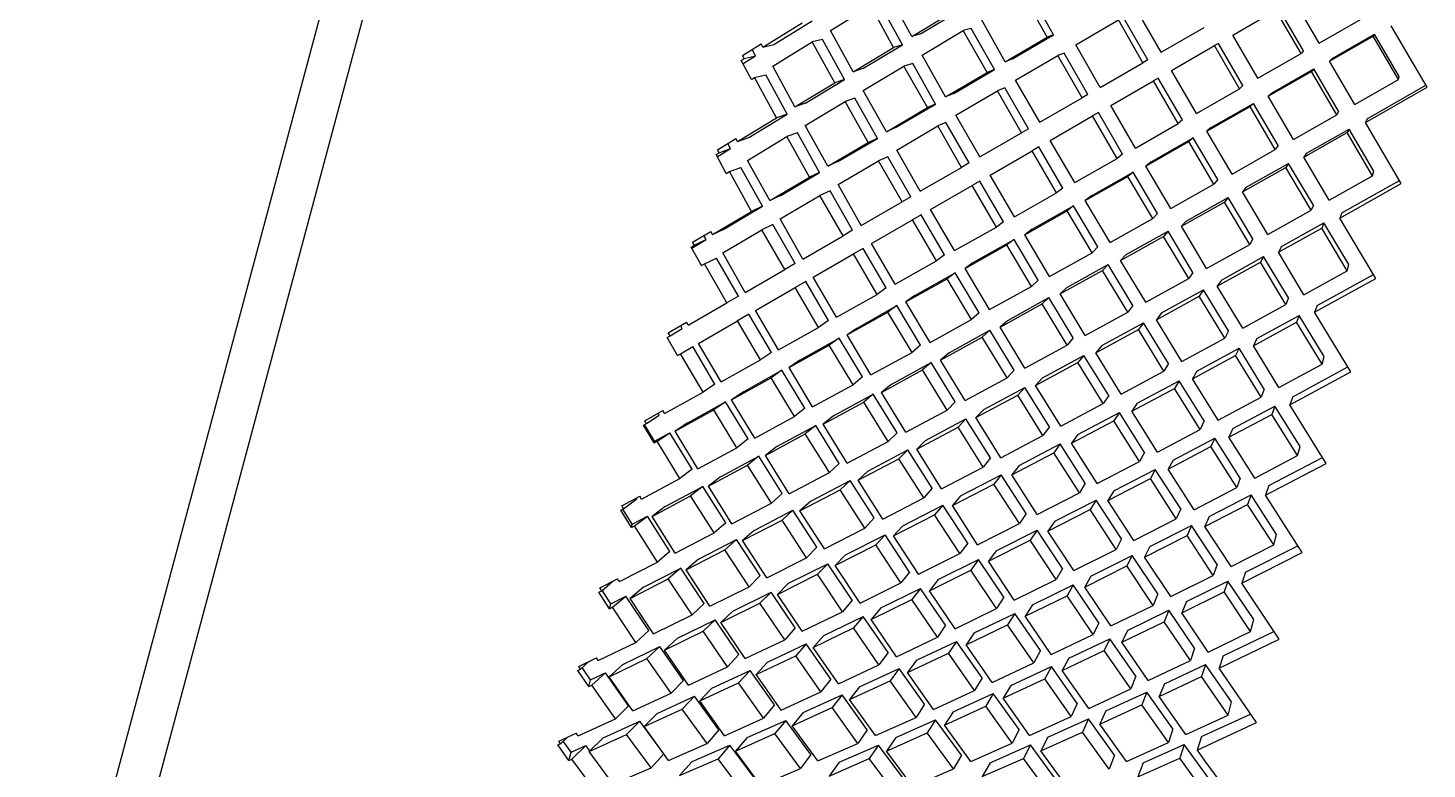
# Model space of a CAD drawing. Extents: x 0 to 420, y 0 to 297.
# Drawn here: x 132.446 to 133.375, y 256.452 to 256.944 of the extents above; entities that cross this region are included whole.
import ezdxf

# ---------------------------------------------------------------- set-up
doc = ezdxf.new("R2010")
doc.units = 0
doc.layers.get('0').update_dxf_attribs({"linetype": 'CONTINUOUS'})

msp = doc.modelspace()

# ---------------------------------------------------------------- linework, layer by layer
at = {"color": 7}
for p, q in [((132.46521, 256.193756), (132.978149, 258.108124)), ((132.445557, 256.227783), (132.945023, 258.091766)), ((133.032501, 256.938263), (133.017303, 256.965973)), ((133.122437, 256.937805), (133.106476, 256.965973)), ((133.126648, 256.939392), (133.111053, 256.966949)), ((132.978546, 256.9422), (133.005157, 256.958527)), ((133.02037, 256.931), (133.005157, 256.958527)), ((133.026215, 256.932678), (133.011353, 256.959595)), ((133.03833, 256.939972), (133.065018, 256.955902)), ((133.197998, 256.927734), (133.181641, 256.956238)), ((133.245544, 256.939117), (133.274292, 256.955719)), ((133.29097, 256.926971), (133.274292, 256.955719)), ((133.292542, 256.928711), (133.27623, 256.956848)), ((133.302979, 256.933838), (133.286316, 256.962677)), ((132.933472, 256.931183), (132.959579, 256.947296)), ((132.940872, 256.932983), (132.96637, 256.94873)), ((133.032501, 256.938263), (133.059799, 256.95459)), ((133.094543, 256.921448), (133.078766, 256.949493)), ((133.141388, 256.932709), (133.169617, 256.949219)), ((133.185974, 256.920776), (133.169617, 256.949219)), ((133.189178, 256.922638), (133.173203, 256.950439)), ((133.302979, 256.933838), (133.331909, 256.950439)), ((132.993469, 256.914825), (132.978546, 256.9422)), ((133.03833, 256.939972), (133.032501, 256.938263)), ((133.039337, 256.925903), (133.066681, 256.942261)), ((133.071899, 256.943604), (133.066681, 256.942261)), ((133.082458, 256.914368), (133.066681, 256.942261)), ((133.087311, 256.916321), (133.071899, 256.943604)), ((133.094543, 256.921448), (133.122437, 256.937805)), ((133.099396, 256.923401), (133.126648, 256.939392)), ((133.126648, 256.939392), (133.122437, 256.937805)), ((133.197998, 256.927734), (133.226563, 256.944214)), ((133.262146, 256.910461), (133.245544, 256.939117)), ((133.309937, 256.921875), (133.338867, 256.938477)), ((133.311508, 256.923645), (133.339783, 256.93985)), ((133.339783, 256.93985), (133.338867, 256.938477)), ((133.355652, 256.909637), (133.338867, 256.938477)), ((133.356186, 256.911682), (133.339783, 256.93985)), ((133.374603, 256.904541), (133.350861, 256.945374)), ((132.920151, 256.925659), (132.932343, 256.933258)), ((132.92865, 256.925415), (132.926422, 256.929565)), ((132.933472, 256.931183), (132.932343, 256.933258)), ((132.933472, 256.931183), (132.940872, 256.932983)), ((132.940216, 256.918518), (132.9664, 256.934723)), ((132.973206, 256.936157), (132.9664, 256.934723)), ((132.981308, 256.907532), (132.9664, 256.934723)), ((132.987762, 256.909576), (132.973206, 256.936157)), ((132.993469, 256.914825), (133.02037, 256.931)), ((132.999908, 256.916901), (133.026215, 256.932678)), ((133.026215, 256.932678), (133.02037, 256.931)), ((133.157593, 256.904388), (133.141388, 256.932709)), ((133.204926, 256.91568), (133.233521, 256.93219)), ((133.236084, 256.933685), (133.233521, 256.93219)), ((133.250122, 256.903564), (133.233521, 256.93219)), ((133.25235, 256.905701), (133.236084, 256.933685)), ((133.292542, 256.928711), (133.29097, 256.926971)), ((132.919266, 256.922394), (132.921249, 256.923615)), ((132.926025, 256.909729), (132.919266, 256.922394)), ((132.921249, 256.923615), (132.920151, 256.925659)), ((132.92038, 256.920288), (132.92865, 256.925415)), ((132.921249, 256.923615), (132.92865, 256.925415)), ((132.954819, 256.891541), (132.940216, 256.918518)), ((133.000275, 256.902435), (133.027252, 256.91864)), ((133.033081, 256.920349), (133.027252, 256.91864)), ((133.042786, 256.891052), (133.027252, 256.91864)), ((133.048279, 256.893372), (133.033081, 256.920349)), ((133.054871, 256.898163), (133.039337, 256.925903)), ((133.099396, 256.923401), (133.094543, 256.921448)), ((133.101425, 256.909271), (133.129349, 256.925659)), ((133.133575, 256.927246), (133.129349, 256.925659)), ((133.145569, 256.897461), (133.129349, 256.925659)), ((133.149414, 256.899689), (133.133575, 256.927246)), ((133.157593, 256.904388), (133.185974, 256.920776)), ((133.189178, 256.922638), (133.185974, 256.920776)), ((133.262146, 256.910461), (133.29097, 256.926971)), ((133.311508, 256.923645), (133.309937, 256.921875)), ((133.326721, 256.893097), (133.309937, 256.921875)), ((132.926025, 256.909729), (132.928055, 256.91098)), ((132.928055, 256.91098), (132.935455, 256.912781)), ((132.942657, 256.884186), (132.928055, 256.91098)), ((132.949738, 256.886627), (132.935455, 256.912781)), ((132.961884, 256.893982), (132.987762, 256.909576)), ((132.987762, 256.909576), (132.981308, 256.907532)), ((132.999908, 256.916901), (132.993469, 256.914825)), ((133.054871, 256.898163), (133.082458, 256.914368)), ((133.060364, 256.900482), (133.087311, 256.916321)), ((133.087311, 256.916321), (133.082458, 256.914368)), ((133.117432, 256.881226), (133.101425, 256.909271)), ((133.196136, 256.910614), (133.192902, 256.908752)), ((133.212311, 256.882843), (133.196136, 256.910614)), ((133.221466, 256.887177), (133.204926, 256.91568)), ((133.269104, 256.898499), (133.297928, 256.914978)), ((133.271317, 256.900635), (133.2995, 256.916748)), ((133.2995, 256.916748), (133.297928, 256.914978)), ((133.314697, 256.886261), (133.297928, 256.914978)), ((133.315903, 256.888672), (133.2995, 256.916748)), ((133.326721, 256.893097), (133.355652, 256.909637)), ((133.355652, 256.909637), (133.356186, 256.911682)), ((132.954819, 256.891541), (132.981308, 256.907532)), ((133.015564, 256.875), (133.000275, 256.902435)), ((133.060364, 256.900482), (133.054871, 256.898163)), ((133.061752, 256.885956), (133.089355, 256.902191)), ((133.094238, 256.904175), (133.089355, 256.902191)), ((133.105408, 256.874268), (133.089355, 256.902191)), ((133.109894, 256.876862), (133.094238, 256.904175)), ((133.164536, 256.892365), (133.192902, 256.908752)), ((133.209442, 256.880341), (133.192902, 256.908752)), ((133.221466, 256.887177), (133.250122, 256.903564)), ((133.25235, 256.905701), (133.250122, 256.903564)), ((133.271317, 256.900635), (133.269104, 256.898499)), ((133.333679, 256.881195), (133.374603, 256.904541)), ((133.334869, 256.883606), (133.373856, 256.905853)), ((132.961884, 256.893982), (132.954819, 256.891541)), ((132.961639, 256.879089), (132.98819, 256.895142)), ((132.994629, 256.897217), (132.98819, 256.895142)), ((133.003448, 256.867889), (132.98819, 256.895142)), ((133.009583, 256.870575), (132.994629, 256.897217)), ((133.015564, 256.875), (133.042786, 256.891052)), ((133.021667, 256.877716), (133.048279, 256.893372)), ((133.048279, 256.893372), (133.042786, 256.891052)), ((133.117432, 256.881226), (133.145569, 256.897461)), ((133.149414, 256.899689), (133.145569, 256.897461)), ((133.180939, 256.864075), (133.164536, 256.892365)), ((133.228424, 256.875244), (133.257111, 256.891632)), ((133.231262, 256.877747), (133.259308, 256.893768)), ((133.259308, 256.893768), (133.257111, 256.891632)), ((133.273865, 256.863068), (133.257111, 256.891632)), ((133.275696, 256.865845), (133.259308, 256.893768)), ((133.285843, 256.869873), (133.269104, 256.898499)), ((132.916626, 256.868378), (132.942657, 256.884186)), ((132.924316, 256.871185), (132.949738, 256.886627)), ((132.949738, 256.886627), (132.942657, 256.884186)), ((133.077576, 256.858215), (133.061752, 256.885956)), ((133.124374, 256.869171), (133.152527, 256.885437)), ((133.156372, 256.887665), (133.152527, 256.885437)), ((133.16893, 256.857239), (133.152527, 256.885437)), ((133.172424, 256.860107), (133.156372, 256.887665)), ((133.212311, 256.882843), (133.209442, 256.880341)), ((133.285843, 256.869873), (133.314697, 256.886261)), ((133.315903, 256.888672), (133.314697, 256.886261)), ((133.334869, 256.883606), (133.333679, 256.881195)), ((132.956604, 256.874176), (132.949524, 256.871735)), ((132.971252, 256.847961), (132.956604, 256.874176)), ((132.976639, 256.852051), (132.961639, 256.879089)), ((133.021667, 256.877716), (133.015564, 256.875)), ((133.02243, 256.862793), (133.049683, 256.878876)), ((133.055176, 256.881195), (133.049683, 256.878876)), ((133.065536, 256.851257), (133.049683, 256.878876)), ((133.070663, 256.854218), (133.055176, 256.881195)), ((133.077576, 256.858215), (133.105408, 256.874268)), ((133.109894, 256.876862), (133.105408, 256.874268)), ((133.180939, 256.864075), (133.209442, 256.880341)), ((133.231262, 256.877747), (133.228424, 256.875244)), ((133.245102, 256.846802), (133.228424, 256.875244)), ((133.292831, 256.858002), (133.321686, 256.874359)), ((133.294662, 256.860748), (133.322876, 256.87677)), ((133.322876, 256.87677), (133.321686, 256.874359)), ((133.338501, 256.845734), (133.321686, 256.874359)), ((133.33934, 256.848785), (133.322876, 256.87677)), ((133.357483, 256.840668), (133.333679, 256.881195)), ((132.903259, 256.858368), (132.91214, 256.8638)), ((132.903351, 256.863007), (132.915527, 256.870453)), ((132.90448, 256.860992), (132.903351, 256.863007)), ((132.90448, 256.860992), (132.91214, 256.8638)), ((132.91214, 256.8638), (132.910263, 256.867218)), ((132.916626, 256.868378), (132.915527, 256.870453)), ((132.916626, 256.868378), (132.924316, 256.871185)), ((132.923447, 256.855896), (132.949524, 256.871735)), ((132.964539, 256.844879), (132.949524, 256.871735)), ((132.976639, 256.852051), (133.003448, 256.867889)), ((132.983353, 256.855103), (133.009583, 256.870575)), ((133.009583, 256.870575), (133.003448, 256.867889)), ((133.03804, 256.835388), (133.02243, 256.862793)), ((133.116852, 256.864838), (133.112366, 256.862244)), ((133.132782, 256.837555), (133.116852, 256.864838)), ((133.140656, 256.841156), (133.124374, 256.869171)), ((133.187897, 256.852173), (133.216431, 256.868408)), ((133.191406, 256.855011), (133.219269, 256.870911)), ((133.219269, 256.870911), (133.216431, 256.868408)), ((133.233109, 256.840057), (133.216431, 256.868408)), ((133.235596, 256.84317), (133.219269, 256.870911)), ((133.245102, 256.846802), (133.273865, 256.863068)), ((133.275696, 256.865845), (133.273865, 256.863068)), ((132.902496, 256.859772), (132.90448, 256.860992)), ((132.909302, 256.84729), (132.902496, 256.859772)), ((132.938141, 256.829285), (132.923447, 256.855896)), ((132.983353, 256.855103), (132.976639, 256.852051)), ((132.983505, 256.839813), (133.010376, 256.855682)), ((133.016479, 256.858368), (133.010376, 256.855682)), ((133.026001, 256.82843), (133.010376, 256.855682)), ((133.031738, 256.831726), (133.016479, 256.858368)), ((133.070663, 256.854218), (133.065536, 256.851257)), ((133.084503, 256.846161), (133.112366, 256.862244)), ((133.128647, 256.834351), (133.112366, 256.862244)), ((133.140656, 256.841156), (133.16893, 256.857239)), ((133.172424, 256.860107), (133.16893, 256.857239)), ((133.191406, 256.855011), (133.187897, 256.852173)), ((133.254578, 256.838104), (133.282684, 256.853973)), ((133.282684, 256.853973), (133.280838, 256.851196)), ((133.299133, 256.826141), (133.282684, 256.853973)), ((133.294662, 256.860748), (133.292831, 256.858002)), ((133.309647, 256.829468), (133.292831, 256.858002)), ((132.909302, 256.84729), (132.911316, 256.848511)), ((132.911316, 256.848511), (132.918976, 256.851318)), ((132.926025, 256.822083), (132.911316, 256.848511)), ((132.93335, 256.8255), (132.918976, 256.851318)), ((132.938141, 256.829285), (132.964539, 256.844879)), ((132.945465, 256.832703), (132.971252, 256.847961)), ((132.971252, 256.847961), (132.964539, 256.844879)), ((133.03804, 256.835388), (133.065536, 256.851257)), ((133.100616, 256.818451), (133.084503, 256.846161)), ((133.147614, 256.829254), (133.175903, 256.845337)), ((133.151764, 256.832489), (133.179413, 256.848206)), ((133.179413, 256.848206), (133.175903, 256.845337)), ((133.192535, 256.81723), (133.175934, 256.845337)), ((133.195663, 256.820709), (133.179413, 256.848206)), ((133.204498, 256.823944), (133.187897, 256.852173)), ((133.252075, 256.834961), (133.280838, 256.851196)), ((133.297684, 256.822754), (133.280838, 256.851196)), ((133.309647, 256.829468), (133.338501, 256.845734)), ((133.338501, 256.845734), (133.33934, 256.848785)), ((132.978149, 256.835724), (132.971436, 256.832672)), ((132.993195, 256.809479), (132.978149, 256.835724)), ((132.998871, 256.812744), (132.983505, 256.839813)), ((133.044983, 256.823334), (133.072495, 256.839233)), ((133.077621, 256.842194), (133.072495, 256.839233)), ((133.088623, 256.811646), (133.072495, 256.839233)), ((133.093384, 256.815216), (133.077621, 256.842194)), ((133.132782, 256.837555), (133.128647, 256.834351)), ((133.204498, 256.823944), (133.233109, 256.840057)), ((133.235596, 256.84317), (133.233109, 256.840057)), ((133.254578, 256.838104), (133.252075, 256.834961)), ((133.268906, 256.806641), (133.252075, 256.834961)), ((133.31665, 256.817657), (133.357483, 256.840668)), ((133.318115, 256.821075), (133.356354, 256.84259)), ((132.908051, 256.810486), (132.93335, 256.8255)), ((132.93335, 256.8255), (132.926025, 256.822083)), ((132.945465, 256.832703), (132.938141, 256.829285)), ((132.945007, 256.817017), (132.971436, 256.832672)), ((132.986816, 256.805817), (132.971436, 256.832672)), ((132.998871, 256.812744), (133.026001, 256.82843)), ((133.031738, 256.831726), (133.026001, 256.82843)), ((133.100616, 256.818451), (133.128647, 256.834351)), ((133.112366, 256.81015), (133.139771, 256.825684)), ((133.139771, 256.825684), (133.135651, 256.822449)), ((133.155914, 256.798462), (133.139771, 256.825684)), ((133.151764, 256.832489), (133.147614, 256.829254)), ((133.164124, 256.8013), (133.147614, 256.829254)), ((133.211502, 256.812134), (133.240112, 256.828217)), ((133.21463, 256.815643), (133.242584, 256.83136)), ((133.242584, 256.83136), (133.240112, 256.828217)), ((133.256943, 256.799957), (133.240112, 256.828217)), ((133.259033, 256.803741), (133.242584, 256.83136)), ((133.299133, 256.826141), (133.297684, 256.822754)), ((132.900116, 256.806732), (132.926025, 256.822083)), ((132.960114, 256.790375), (132.945007, 256.817017)), ((133.005798, 256.80072), (133.032959, 256.816406)), ((133.038696, 256.819733), (133.032959, 256.816406)), ((133.048904, 256.789185), (133.032959, 256.816406)), ((133.054291, 256.793121), (133.038696, 256.819733)), ((133.060898, 256.795959), (133.044983, 256.823334)), ((133.107605, 256.806549), (133.135651, 256.822449)), ((133.152161, 256.794617), (133.135651, 256.822449)), ((133.164124, 256.8013), (133.192535, 256.81723)), ((133.195663, 256.820709), (133.192535, 256.81723)), ((133.268906, 256.806641), (133.297684, 256.822754)), ((133.318115, 256.821075), (133.31665, 256.817657)), ((133.340576, 256.777557), (133.31665, 256.817657)), ((132.886871, 256.801514), (132.898987, 256.808746)), ((132.900116, 256.806732), (132.898987, 256.808746)), ((132.900116, 256.806732), (132.908051, 256.810486)), ((132.906967, 256.794434), (132.932938, 256.809845)), ((132.940262, 256.813263), (132.932938, 256.809845)), ((132.948059, 256.783417), (132.932938, 256.809845)), ((132.955048, 256.787445), (132.940262, 256.813263)), ((132.993195, 256.809479), (132.986816, 256.805817)), ((133.060898, 256.795959), (133.088623, 256.811646)), ((133.093384, 256.815216), (133.088623, 256.811646)), ((133.112366, 256.81015), (133.107605, 256.806549)), ((133.174881, 256.793396), (133.202667, 256.808929)), ((133.202667, 256.808929), (133.199554, 256.80542)), ((133.21907, 256.781555), (133.202667, 256.808929)), ((133.21463, 256.815643), (133.211502, 256.812134)), ((133.228271, 256.784027), (133.211502, 256.812134)), ((133.275909, 256.794891), (133.304688, 256.810944)), ((133.278015, 256.798645), (133.306152, 256.814362)), ((133.306152, 256.814362), (133.304688, 256.810944)), ((133.321609, 256.782623), (133.304688, 256.810944)), ((133.322693, 256.786682), (133.306152, 256.814362)), ((132.886017, 256.79834), (132.888, 256.79953)), ((132.892899, 256.786072), (132.886017, 256.79834)), ((132.886414, 256.797638), (132.895935, 256.803284)), ((132.888, 256.79953), (132.886871, 256.801514)), ((132.888, 256.79953), (132.895935, 256.803284)), ((132.895935, 256.803284), (132.894409, 256.806)), ((132.960114, 256.790375), (132.986816, 256.805817)), ((133.021515, 256.773712), (133.005798, 256.80072)), ((133.067871, 256.784088), (133.095612, 256.799774)), ((133.073273, 256.788025), (133.100403, 256.803375)), ((133.100403, 256.803375), (133.095612, 256.799774)), ((133.112015, 256.772247), (133.095612, 256.799774)), ((133.116409, 256.776459), (133.100403, 256.803375)), ((133.123978, 256.7789), (133.107605, 256.806549)), ((133.155914, 256.798462), (133.152161, 256.794617)), ((133.171127, 256.78952), (133.199554, 256.80542)), ((133.216339, 256.777435), (133.199554, 256.80542)), ((133.228271, 256.784027), (133.256943, 256.799957)), ((133.259033, 256.803741), (133.256943, 256.799957)), ((133.278015, 256.798645), (133.275909, 256.794891)), ((132.894897, 256.787262), (132.902832, 256.791046)), ((132.917328, 256.765686), (132.902832, 256.791046)), ((132.921783, 256.76825), (132.906967, 256.794434)), ((132.967041, 256.778351), (132.993774, 256.793793)), ((133.000153, 256.797455), (132.993774, 256.793793)), ((133.009521, 256.766937), (132.993774, 256.793793)), ((133.015533, 256.77124), (133.000153, 256.797455)), ((133.021515, 256.773712), (133.048904, 256.789185)), ((133.054291, 256.793121), (133.048904, 256.789185)), ((133.123978, 256.7789), (133.152161, 256.794617)), ((133.174881, 256.793396), (133.171127, 256.78952)), ((133.187836, 256.761688), (133.171127, 256.78952)), ((133.238037, 256.776459), (133.266068, 256.791992)), ((133.266068, 256.791992), (133.263977, 256.788239)), ((133.282623, 256.764526), (133.266068, 256.791992)), ((133.292831, 256.766693), (133.275909, 256.794891)), ((132.892899, 256.786072), (132.894897, 256.787262)), ((132.909744, 256.761292), (132.894897, 256.787262)), ((132.921783, 256.76825), (132.948059, 256.783417)), ((132.955048, 256.787445), (132.948059, 256.783417)), ((133.034515, 256.766174), (133.06131, 256.781281)), ((133.06131, 256.781281), (133.055908, 256.777344)), ((133.077179, 256.75473), (133.06131, 256.781281)), ((133.073273, 256.788025), (133.067871, 256.784088)), ((133.084106, 256.756775), (133.067871, 256.784088)), ((133.130981, 256.767181), (133.15918, 256.782867)), ((133.135376, 256.771393), (133.162949, 256.786713)), ((133.162949, 256.786713), (133.15918, 256.782867)), ((133.175903, 256.755127), (133.15918, 256.782867)), ((133.179291, 256.759613), (133.162949, 256.786713)), ((133.21907, 256.781555), (133.216339, 256.777435)), ((133.235306, 256.772339), (133.263977, 256.788239)), ((133.280914, 256.760132), (133.263977, 256.788239)), ((133.292831, 256.766693), (133.321609, 256.782623)), ((133.301605, 256.75943), (133.33902, 256.780121)), ((133.321609, 256.782623), (133.322693, 256.786682)), ((132.928711, 256.756226), (132.955017, 256.771393)), ((132.962006, 256.775452), (132.955017, 256.771393)), ((132.970535, 256.744995), (132.955017, 256.771393)), ((132.977173, 256.749634), (132.962006, 256.775452)), ((132.982529, 256.75174), (132.967041, 256.778351)), ((133.015533, 256.77124), (133.009521, 256.766937)), ((133.028503, 256.761871), (133.055908, 256.777344)), ((133.072144, 256.750183), (133.055908, 256.777344)), ((133.084106, 256.756775), (133.112015, 256.772247)), ((133.116409, 256.776459), (133.112015, 256.772247)), ((133.135376, 256.771393), (133.130981, 256.767181)), ((133.187836, 256.761688), (133.216339, 256.777435)), ((133.198242, 256.754547), (133.226135, 256.769867)), ((133.226135, 256.769867), (133.223373, 256.765747)), ((133.242676, 256.742645), (133.226135, 256.769867)), ((133.238037, 256.776459), (133.235306, 256.772339)), ((133.252228, 256.744385), (133.235306, 256.772339)), ((133.299866, 256.755035), (133.340576, 256.777557)), ((132.883972, 256.746399), (132.909744, 256.761292)), ((132.917328, 256.765686), (132.909744, 256.761292)), ((132.982529, 256.75174), (133.009521, 256.766937)), ((133.034515, 256.766174), (133.028503, 256.761871)), ((133.044556, 256.734955), (133.028503, 256.761871)), ((133.091125, 256.745087), (133.119049, 256.760559)), ((133.096146, 256.749634), (133.123444, 256.764771)), ((133.123444, 256.764771), (133.119049, 256.760559)), ((133.135681, 256.733154), (133.119049, 256.760559)), ((133.139709, 256.737976), (133.123444, 256.764771)), ((133.147614, 256.739655), (133.130981, 256.767181)), ((133.194885, 256.750061), (133.223373, 256.765747)), ((133.240311, 256.737885), (133.223373, 256.765747)), ((133.282623, 256.764526), (133.280914, 256.760132)), ((132.924301, 256.753662), (132.916702, 256.749298)), ((132.939209, 256.728333), (132.924301, 256.753662)), ((132.943954, 256.730072), (132.928711, 256.756226)), ((132.989502, 256.739929), (133.016541, 256.755127)), ((132.996124, 256.744568), (133.022552, 256.75943)), ((133.022552, 256.75943), (133.016541, 256.755127)), ((133.032623, 256.728363), (133.016541, 256.755127)), ((133.038269, 256.733276), (133.022552, 256.75943)), ((133.077179, 256.75473), (133.072144, 256.750183)), ((133.147614, 256.739655), (133.175903, 256.755127)), ((133.179291, 256.759613), (133.175903, 256.755127)), ((133.198242, 256.754547), (133.194885, 256.750061)), ((133.252228, 256.744385), (133.280914, 256.760132)), ((133.261658, 256.737549), (133.289673, 256.752869)), ((133.289673, 256.752869), (133.287949, 256.748474)), ((133.306335, 256.725586), (133.289673, 256.752869)), ((133.301605, 256.75943), (133.299866, 256.755035)), ((133.323944, 256.715485), (133.299866, 256.755035)), ((132.870789, 256.741425), (132.882813, 256.748413)), ((132.871902, 256.739441), (132.880081, 256.744171)), ((132.880081, 256.744171), (132.878937, 256.746155)), ((132.883972, 256.746399), (132.882813, 256.748413)), ((132.890869, 256.734375), (132.916702, 256.749298)), ((132.931961, 256.723358), (132.916702, 256.749298)), ((132.943954, 256.730072), (132.970535, 256.744995)), ((132.977173, 256.749634), (132.970535, 256.744995)), ((132.996124, 256.744568), (132.989502, 256.739929)), ((133.044556, 256.734955), (133.072144, 256.750183)), ((133.057236, 256.72818), (133.084229, 256.743073)), ((133.084229, 256.743073), (133.079208, 256.738495)), ((133.100372, 256.716644), (133.084229, 256.743073)), ((133.096146, 256.749634), (133.091125, 256.745087)), ((133.10762, 256.717896), (133.091125, 256.745087)), ((133.154663, 256.728058), (133.182968, 256.74353)), ((133.158676, 256.73288), (133.18634, 256.748016)), ((133.18634, 256.748016), (133.182968, 256.74353)), ((133.19986, 256.715942), (133.182968, 256.74353)), ((133.202866, 256.721039), (133.18634, 256.748016)), ((133.211761, 256.722382), (133.194885, 256.750061)), ((133.242676, 256.742645), (133.240311, 256.737885)), ((133.259277, 256.732788), (133.287949, 256.748474)), ((133.304962, 256.720551), (133.287949, 256.748474)), ((132.869949, 256.738312), (132.871902, 256.739441)), ((132.876892, 256.726288), (132.869949, 256.738312)), ((132.871902, 256.739441), (132.870789, 256.741425)), ((132.905838, 256.70874), (132.890869, 256.734375)), ((132.950928, 256.718262), (132.97757, 256.733215)), ((132.958191, 256.723267), (132.984192, 256.737854)), ((132.984192, 256.737854), (132.97757, 256.733215)), ((132.993439, 256.706879), (132.97757, 256.733215)), ((132.999695, 256.712128), (132.984192, 256.737854)), ((133.005371, 256.713409), (132.989502, 256.739929)), ((133.038269, 256.733276), (133.032623, 256.728363)), ((133.05159, 256.723297), (133.079208, 256.738495)), ((133.095734, 256.711456), (133.079208, 256.738495)), ((133.10762, 256.717896), (133.135681, 256.733154)), ((133.139709, 256.737976), (133.135681, 256.733154)), ((133.158676, 256.73288), (133.154663, 256.728058)), ((133.211761, 256.722382), (133.240311, 256.737885)), ((133.261658, 256.737549), (133.259277, 256.732788)), ((133.276306, 256.705048), (133.259277, 256.732788)), ((132.876892, 256.726288), (132.878876, 256.727448)), ((132.878876, 256.727448), (132.887054, 256.732178)), ((132.89386, 256.702026), (132.878876, 256.727448)), ((132.901688, 256.707336), (132.887054, 256.732178)), ((132.905838, 256.70874), (132.931961, 256.723358)), ((132.939209, 256.728333), (132.931961, 256.723358)), ((133.005371, 256.713409), (133.032623, 256.728363)), ((133.057236, 256.72818), (133.05159, 256.723297)), ((133.067947, 256.696503), (133.05159, 256.723297)), ((133.119339, 256.711548), (133.14679, 256.72641)), ((133.14679, 256.72641), (133.142761, 256.721588)), ((133.163239, 256.699768), (133.14679, 256.72641)), ((133.171494, 256.700684), (133.154663, 256.728058)), ((133.218842, 256.710876), (133.247375, 256.726318)), ((133.221832, 256.715973), (133.249756, 256.731079)), ((133.249756, 256.731079), (133.247375, 256.726318)), ((133.264435, 256.698639), (133.247375, 256.726318)), ((133.266418, 256.70401), (133.249756, 256.731079)), ((133.304962, 256.720551), (133.306335, 256.725586)), ((132.920654, 256.702271), (132.946228, 256.716553)), ((132.946228, 256.716553), (132.938995, 256.711578)), ((132.961533, 256.691315), (132.946228, 256.716553)), ((132.958191, 256.723267), (132.950928, 256.718262)), ((132.966583, 256.69223), (132.950928, 256.718262)), ((133.012405, 256.701813), (133.039673, 256.716736)), ((133.018677, 256.707031), (133.045319, 256.721649)), ((133.045319, 256.721649), (133.039673, 256.716736)), ((133.056061, 256.690094), (133.039673, 256.716736)), ((133.06134, 256.695618), (133.045319, 256.721649)), ((133.100372, 256.716644), (133.095734, 256.711456)), ((133.1147, 256.70639), (133.142761, 256.721588)), ((133.159607, 256.694336), (133.142761, 256.721588)), ((133.171494, 256.700684), (133.19986, 256.715942)), ((133.202866, 256.721039), (133.19986, 256.715942)), ((133.221832, 256.715973), (133.218842, 256.710876)), ((133.276306, 256.705048), (133.304962, 256.720551)), ((133.283401, 256.693573), (133.323944, 256.715485)), ((133.285385, 256.698944), (133.32196, 256.718689)), ((132.901688, 256.707336), (132.89386, 256.702026)), ((132.912827, 256.69693), (132.938995, 256.711578)), ((132.954651, 256.68573), (132.938995, 256.711578)), ((132.966583, 256.69223), (132.993439, 256.706879)), ((132.999695, 256.712128), (132.993439, 256.706879)), ((133.018677, 256.707031), (133.012405, 256.701813)), ((133.067947, 256.696503), (133.095734, 256.711456)), ((133.080307, 256.690521), (133.107483, 256.705139)), ((133.107483, 256.705139), (133.102814, 256.699982)), ((133.123856, 256.678864), (133.107483, 256.705139)), ((133.119339, 256.711548), (133.1147, 256.70639)), ((133.131454, 256.679352), (133.1147, 256.70639)), ((133.18222, 256.694702), (133.209961, 256.709564)), ((133.209961, 256.709564), (133.20697, 256.704468)), ((133.226639, 256.6828), (133.209961, 256.709564)), ((133.23587, 256.68338), (133.218842, 256.710876)), ((132.868225, 256.687714), (132.89386, 256.702026)), ((132.883652, 256.68161), (132.908722, 256.695587)), ((132.908722, 256.695587), (132.900909, 256.690277)), ((132.923798, 256.670837), (132.908722, 256.695587)), ((132.920654, 256.702271), (132.912827, 256.69693)), ((132.928223, 256.671387), (132.912827, 256.69693)), ((132.980499, 256.686218), (133.006775, 256.700531)), ((133.006775, 256.700531), (133.000519, 256.695313)), ((133.022644, 256.674927), (133.006775, 256.700531)), ((133.028595, 256.675415), (133.012405, 256.701813)), ((133.06134, 256.695618), (133.056061, 256.690094)), ((133.075027, 256.685028), (133.102814, 256.699982)), ((133.119583, 256.673096), (133.102814, 256.699982)), ((133.163239, 256.699768), (133.159607, 256.694336)), ((133.178589, 256.68927), (133.20697, 256.704468)), ((133.22403, 256.677094), (133.20697, 256.704468)), ((133.23587, 256.68338), (133.264435, 256.698639)), ((133.266418, 256.70401), (133.264435, 256.698639)), ((133.285385, 256.698944), (133.283401, 256.693573)), ((132.855103, 256.682953), (132.867065, 256.689667)), ((132.856262, 256.68103), (132.864685, 256.686676)), ((132.864685, 256.686676), (132.863953, 256.687897)), ((132.868225, 256.687714), (132.867065, 256.689667)), ((132.875229, 256.675964), (132.900909, 256.690277)), ((132.916321, 256.664948), (132.900909, 256.690277)), ((132.961533, 256.691315), (132.954651, 256.68573)), ((132.973633, 256.680664), (133.000519, 256.695313)), ((132.980499, 256.686218), (132.973633, 256.680664)), ((133.016724, 256.669098), (133.000519, 256.695313)), ((133.028595, 256.675415), (133.056061, 256.690094)), ((133.080307, 256.690521), (133.075027, 256.685028)), ((133.131454, 256.679352), (133.159607, 256.694336)), ((133.142822, 256.673767), (133.170364, 256.688385)), ((133.170364, 256.688385), (133.166733, 256.682953)), ((133.187012, 256.661926), (133.170364, 256.688385)), ((133.18222, 256.694702), (133.178589, 256.68927)), ((133.195618, 256.662079), (133.178589, 256.68927)), ((133.242981, 256.671997), (133.271545, 256.687195)), ((133.245605, 256.677704), (133.273514, 256.692566)), ((133.273514, 256.692566), (133.271545, 256.687195)), ((133.288681, 256.65976), (133.271545, 256.687195)), ((133.290283, 256.665741), (133.273514, 256.692566)), ((133.307648, 256.654663), (133.283401, 256.693573)), ((132.854309, 256.679962), (132.856262, 256.68103)), ((132.861328, 256.668213), (132.854309, 256.679962)), ((132.861633, 256.669342), (132.855042, 256.680359)), ((132.856262, 256.68103), (132.855103, 256.682953)), ((132.883652, 256.68161), (132.875229, 256.675964)), ((132.928223, 256.671387), (132.954651, 256.68573)), ((132.94278, 256.665771), (132.968628, 256.679779)), ((132.968628, 256.679779), (132.961746, 256.674194)), ((132.984283, 256.654633), (132.968628, 256.679779)), ((132.989655, 256.654724), (132.973633, 256.680664)), ((133.035706, 256.664032), (133.063171, 256.67868)), ((133.041611, 256.669861), (133.068451, 256.684174)), ((133.068451, 256.684174), (133.063171, 256.67868)), ((133.079834, 256.652191), (133.063171, 256.67868)), ((133.084747, 256.658295), (133.068451, 256.684174)), ((133.091675, 256.658386), (133.075027, 256.685028)), ((133.123856, 256.678864), (133.119583, 256.673096)), ((133.13855, 256.667999), (133.166733, 256.682953)), ((133.183777, 256.655884), (133.166733, 256.682953)), ((133.195618, 256.662079), (133.22403, 256.677094)), ((133.226639, 256.6828), (133.22403, 256.677094)), ((133.245605, 256.677704), (133.242981, 256.671997)), ((132.861328, 256.668213), (132.861633, 256.669342)), ((132.861328, 256.668213), (132.863281, 256.669312)), ((132.861633, 256.669342), (132.871735, 256.674957)), ((132.863281, 256.669312), (132.871735, 256.674957)), ((132.878448, 256.644531), (132.863281, 256.669312)), ((132.886536, 256.650757), (132.871735, 256.674957)), ((132.89035, 256.65094), (132.875229, 256.675964)), ((132.923798, 256.670837), (132.916321, 256.664948)), ((132.935287, 256.659851), (132.961746, 256.674194)), ((132.977783, 256.648468), (132.961746, 256.674194)), ((132.989655, 256.654724), (133.016724, 256.669098)), ((133.022644, 256.674927), (133.016724, 256.669098)), ((133.041611, 256.669861), (133.035706, 256.664032)), ((133.091675, 256.658386), (133.119583, 256.673096)), ((133.103714, 256.653198), (133.131012, 256.667542)), ((133.131012, 256.667542), (133.12674, 256.661743)), ((133.147614, 256.641449), (133.131012, 256.667542)), ((133.142822, 256.673767), (133.13855, 256.667999)), ((133.155548, 256.641174), (133.13855, 256.667999)), ((133.205994, 256.65686), (133.233765, 256.671448)), ((133.233765, 256.671448), (133.23114, 256.665741)), ((133.25058, 256.644897), (133.233765, 256.671448)), ((133.260162, 256.644745), (133.242981, 256.671997)), ((132.89035, 256.65094), (132.916321, 256.664948)), ((132.905502, 256.64566), (132.930908, 256.659332)), ((132.930908, 256.659332), (132.923416, 256.653442)), ((132.946365, 256.634705), (132.930908, 256.659332)), ((132.94278, 256.665771), (132.935287, 256.659851)), ((132.95108, 256.63443), (132.935287, 256.659851)), ((133.003265, 256.649536), (133.02977, 256.663574)), ((133.02977, 256.663574), (133.023865, 256.657715)), ((133.045929, 256.638123), (133.02977, 256.663574)), ((133.052231, 256.637817), (133.035706, 256.664032)), ((133.084747, 256.658295), (133.079834, 256.652191)), ((133.098816, 256.647095), (133.12674, 256.661743)), ((133.143738, 256.635071), (133.12674, 256.661743)), ((133.187012, 256.661926), (133.183777, 256.655884)), ((133.202744, 256.650818), (133.23114, 256.665741)), ((133.248352, 256.63858), (133.23114, 256.665741)), ((133.260162, 256.644745), (133.288681, 256.65976)), ((133.269562, 256.639832), (133.305237, 256.658539)), ((133.288681, 256.65976), (133.290283, 256.665741)), ((132.886536, 256.650757), (132.878448, 256.644531)), ((132.897415, 256.639435), (132.923416, 256.653442)), ((132.93924, 256.628235), (132.923416, 256.653442)), ((132.984283, 256.654633), (132.977783, 256.648468)), ((132.996765, 256.643372), (133.023865, 256.657715)), ((133.003265, 256.649536), (132.996765, 256.643372)), ((133.040405, 256.631683), (133.023865, 256.657715)), ((133.052231, 256.637817), (133.079834, 256.652191)), ((133.103714, 256.653198), (133.098816, 256.647095)), ((133.155548, 256.641174), (133.183777, 256.655884)), ((133.166595, 256.636353), (133.194183, 256.650665)), ((133.194183, 256.650665), (133.190918, 256.644623)), ((133.211014, 256.624451), (133.194183, 256.650665)), ((133.205994, 256.65686), (133.202744, 256.650818)), ((133.219925, 256.623871), (133.202744, 256.650818)), ((133.267303, 256.633514), (133.307648, 256.654663)), ((132.852997, 256.630859), (132.878448, 256.644531)), ((132.905502, 256.64566), (132.897415, 256.639435)), ((132.95108, 256.63443), (132.977783, 256.648468)), ((132.965332, 256.629639), (132.991455, 256.643311)), ((132.991455, 256.643311), (132.984924, 256.637146)), ((133.007477, 256.618347), (132.991455, 256.643311)), ((133.013123, 256.617645), (132.996765, 256.643372)), ((133.059387, 256.626617), (133.087006, 256.64093)), ((133.064896, 256.633026), (133.091904, 256.647034)), ((133.091904, 256.647034), (133.087006, 256.64093)), ((133.103943, 256.614655), (133.087006, 256.64093)), ((133.108459, 256.621368), (133.091904, 256.647034)), ((133.115723, 256.620667), (133.098816, 256.647095)), ((133.147614, 256.641449), (133.143738, 256.635071)), ((133.162704, 256.630005), (133.190918, 256.644623)), ((133.20813, 256.617828), (133.190918, 256.644623)), ((133.25058, 256.644897), (133.248352, 256.63858)), ((133.269562, 256.639832), (133.267303, 256.633514)), ((132.839951, 256.626343), (132.851837, 256.632751)), ((132.841095, 256.624512), (132.849762, 256.631042)), ((132.849762, 256.631042), (132.849487, 256.6315)), ((132.852997, 256.630859), (132.851837, 256.632751)), ((132.860077, 256.619415), (132.885559, 256.633057)), ((132.868744, 256.625946), (132.893646, 256.639282)), ((132.893646, 256.639282), (132.885559, 256.633057)), ((132.901154, 256.608398), (132.885559, 256.633057)), ((132.90889, 256.615204), (132.893646, 256.639282)), ((132.912994, 256.614532), (132.897415, 256.639435)), ((132.946365, 256.634705), (132.93924, 256.628235)), ((132.958221, 256.623138), (132.984924, 256.637146)), ((133.001328, 256.611603), (132.984924, 256.637146)), ((133.013123, 256.617645), (133.040405, 256.631683)), ((133.045929, 256.638123), (133.040405, 256.631683)), ((133.064896, 256.633026), (133.059387, 256.626617)), ((133.115723, 256.620667), (133.143738, 256.635071)), ((133.166595, 256.636353), (133.162704, 256.630005)), ((133.219925, 256.623871), (133.248352, 256.63858)), ((133.22998, 256.619385), (133.257751, 256.633698)), ((133.257751, 256.633698), (133.255493, 256.62738)), ((133.274658, 256.607422), (133.257751, 256.633698)), ((133.291779, 256.595398), (133.267303, 256.633514)), ((132.839172, 256.623474), (132.841095, 256.624512)), ((132.846283, 256.612061), (132.839172, 256.623474)), ((132.841095, 256.624512), (132.839951, 256.626343)), ((132.846878, 256.614288), (132.840652, 256.624268)), ((132.868744, 256.625946), (132.860077, 256.619415)), ((132.912994, 256.614532), (132.93924, 256.628235)), ((132.927856, 256.610107), (132.953552, 256.623474)), ((132.953552, 256.623474), (132.946411, 256.616974)), ((132.969391, 256.598999), (132.953552, 256.623474)), ((132.965332, 256.629639), (132.958221, 256.623138)), ((132.974426, 256.5979), (132.958221, 256.623138)), ((133.026428, 256.613251), (133.053101, 256.626953)), ((133.053101, 256.626953), (133.047592, 256.620514)), ((133.06958, 256.601685), (133.053101, 256.626953)), ((133.076202, 256.600616), (133.059387, 256.626617)), ((133.108459, 256.621368), (133.103943, 256.614655)), ((133.12291, 256.609589), (133.150909, 256.623901)), ((133.127426, 256.616272), (133.154816, 256.63028)), ((133.154816, 256.63028), (133.150909, 256.623901)), ((133.168121, 256.597473), (133.150909, 256.623901)), ((133.171631, 256.604431), (133.154816, 256.63028)), ((133.179886, 256.603424), (133.162704, 256.630005)), ((133.211014, 256.624451), (133.20813, 256.617828)), ((133.227112, 256.612732), (133.255493, 256.62738)), ((133.272797, 256.600494), (133.255493, 256.62738)), ((132.846283, 256.612061), (132.846878, 256.614288)), ((132.846283, 256.612061), (132.848236, 256.613098)), ((132.846878, 256.614288), (132.856903, 256.619629)), ((132.848236, 256.613098), (132.856903, 256.619629)), ((132.863586, 256.58902), (132.848236, 256.613098)), ((132.871887, 256.5961), (132.856903, 256.619629)), ((132.875397, 256.595093), (132.860077, 256.619415)), ((132.90889, 256.615204), (132.901154, 256.608398)), ((132.920135, 256.603333), (132.946411, 256.616974)), ((132.962631, 256.591919), (132.946411, 256.616974)), ((133.007477, 256.618347), (133.001328, 256.611603)), ((133.020294, 256.606506), (133.047592, 256.620514)), ((133.026428, 256.613251), (133.020294, 256.606506)), ((133.064438, 256.594696), (133.047592, 256.620514)), ((133.076202, 256.600616), (133.103943, 256.614655)), ((133.127426, 256.616272), (133.12291, 256.609589)), ((133.179886, 256.603424), (133.20813, 256.617828)), ((133.190582, 256.599365), (133.218201, 256.613342)), ((133.218201, 256.613342), (133.215332, 256.60672)), ((133.235168, 256.587402), (133.218201, 256.613342)), ((133.22998, 256.619385), (133.227112, 256.612732)), ((133.244446, 256.58609), (133.227112, 256.612732)), ((132.875397, 256.595093), (132.901154, 256.608398)), ((132.890869, 256.591034), (132.916077, 256.604004)), ((132.916077, 256.604004), (132.908356, 256.597229)), ((132.931732, 256.580078), (132.916077, 256.604004)), ((132.927856, 256.610107), (132.920135, 256.603333)), ((132.936127, 256.578613), (132.920135, 256.603333)), ((132.974426, 256.5979), (133.001328, 256.611603)), ((132.988358, 256.593903), (133.014679, 256.607239)), ((133.014679, 256.607239), (133.00853, 256.600525)), ((133.031006, 256.582458), (133.014679, 256.607239)), ((133.036987, 256.580963), (133.020294, 256.606506)), ((133.083405, 256.5896), (133.111145, 256.603607)), ((133.088562, 256.596619), (133.115662, 256.610291)), ((133.115662, 256.610291), (133.111145, 256.603607)), ((133.128326, 256.577576), (133.111145, 256.603607)), ((133.132446, 256.584839), (133.115662, 256.610291)), ((133.140045, 256.583405), (133.12291, 256.609589)), ((133.171631, 256.604431), (133.168121, 256.597473)), ((133.187088, 256.592377), (133.215332, 256.60672)), ((133.232697, 256.58017), (133.215332, 256.60672)), ((133.272797, 256.600494), (133.274658, 256.607422)), ((132.871887, 256.5961), (132.863586, 256.58902)), ((132.882553, 256.583923), (132.908356, 256.597229)), ((132.924377, 256.572723), (132.908356, 256.597229)), ((132.969391, 256.598999), (132.962631, 256.591919)), ((132.981598, 256.586853), (133.00853, 256.600525)), ((132.988358, 256.593903), (132.981598, 256.586853)), ((133.025253, 256.575165), (133.00853, 256.600494)), ((133.036987, 256.580963), (133.064438, 256.594696)), ((133.06958, 256.601685), (133.064438, 256.594696)), ((133.088562, 256.596619), (133.083405, 256.5896)), ((133.140045, 256.583405), (133.168121, 256.597473)), ((133.151428, 256.579773), (133.178833, 256.593445)), ((133.178833, 256.593445), (133.175354, 256.586487)), ((133.195831, 256.567871), (133.178833, 256.593445)), ((133.190582, 256.599365), (133.187088, 256.592377)), ((133.244446, 256.58609), (133.272797, 256.600494)), ((133.251648, 256.575073), (133.291779, 256.595398)), ((133.25415, 256.582336), (133.288849, 256.599884)), ((132.838318, 256.57608), (132.863586, 256.58902)), ((132.854401, 256.572388), (132.879105, 256.584991)), ((132.879105, 256.584991), (132.870789, 256.577881)), ((132.894531, 256.561615), (132.879105, 256.584991)), ((132.890869, 256.591034), (132.882553, 256.583923)), ((132.936127, 256.578613), (132.962631, 256.591919)), ((132.950684, 256.574982), (132.976624, 256.587982)), ((132.976624, 256.587982), (132.969879, 256.580933)), ((132.992828, 256.56369), (132.976624, 256.587982)), ((132.998169, 256.561798), (132.981598, 256.586853)), ((133.049988, 256.577393), (133.076813, 256.590729)), ((133.076813, 256.590729), (133.071686, 256.58371)), ((133.093536, 256.565704), (133.076813, 256.590729)), ((133.100494, 256.563843), (133.083405, 256.5896)), ((133.132446, 256.584839), (133.128326, 256.577576)), ((133.147293, 256.572479), (133.175354, 256.586487)), ((133.192734, 256.560303), (133.175354, 256.586487)), ((133.204453, 256.566101), (133.187088, 256.592377)), ((133.235168, 256.587402), (133.232697, 256.58017)), ((132.825348, 256.571869), (132.837128, 256.577911)), ((132.826523, 256.570068), (132.834045, 256.576324)), ((132.838318, 256.57608), (132.837128, 256.577911)), ((132.84549, 256.564972), (132.870789, 256.577881)), ((132.886581, 256.553986), (132.870789, 256.577881)), ((132.898315, 256.559784), (132.882553, 256.583923)), ((132.931732, 256.580078), (132.924377, 256.572723)), ((132.943344, 256.567627), (132.969879, 256.580933)), ((132.950684, 256.574982), (132.943344, 256.567627)), ((132.98645, 256.556091), (132.969879, 256.580933)), ((132.998169, 256.561798), (133.025253, 256.575165)), ((133.031006, 256.582458), (133.025253, 256.575165)), ((133.04422, 256.570068), (133.071686, 256.58371)), ((133.049988, 256.577393), (133.04422, 256.570068)), ((133.088776, 256.558136), (133.071686, 256.58371)), ((133.100494, 256.563843), (133.128326, 256.577576)), ((133.151428, 256.579773), (133.147293, 256.572479)), ((133.204453, 256.566101), (133.232697, 256.58017)), ((133.214813, 256.562775), (133.242401, 256.576447)), ((133.242401, 256.576447), (133.239929, 256.569214)), ((133.259491, 256.550812), (133.242401, 256.576447)), ((133.25415, 256.582336), (133.251648, 256.575073)), ((133.276367, 256.537903), (133.251648, 256.575073)), ((132.824585, 256.569092), (132.826523, 256.570068)), ((132.831818, 256.558044), (132.824585, 256.569092)), ((132.826523, 256.570068), (132.825348, 256.571869)), ((132.832703, 256.561401), (132.826843, 256.570343)), ((132.832703, 256.561401), (132.842651, 256.566406)), ((132.83374, 256.559021), (132.842651, 256.566406)), ((132.857849, 256.543671), (132.842651, 256.566406)), ((132.854401, 256.572388), (132.84549, 256.564972)), ((132.898315, 256.559784), (132.924377, 256.572723)), ((132.913513, 256.556549), (132.938995, 256.569153)), ((132.938995, 256.569153), (132.931625, 256.561798)), ((132.955032, 256.54541), (132.938995, 256.569153)), ((132.959747, 256.543121), (132.943344, 256.567627)), ((133.011795, 256.558624), (133.038284, 256.571594)), ((133.038284, 256.571594), (133.032532, 256.564301)), ((133.054932, 256.547058), (133.038284, 256.571594)), ((133.061234, 256.544769), (133.04422, 256.570068)), ((133.093536, 256.565704), (133.088776, 256.558136)), ((133.107758, 256.55304), (133.135574, 256.566681)), ((133.112518, 256.560638), (133.139709, 256.573975)), ((133.139709, 256.573975), (133.135574, 256.566681)), ((133.152954, 256.540924), (133.135574, 256.566681)), ((133.156708, 256.548798), (133.139709, 256.573975)), ((133.164658, 256.5466), (133.147293, 256.572479)), ((133.195831, 256.567871), (133.192734, 256.560303)), ((133.2117, 256.555237), (133.239929, 256.569214)), ((133.257385, 256.542969), (133.239929, 256.569214)), ((132.831818, 256.558044), (132.832703, 256.561401)), ((132.831818, 256.558044), (132.83374, 256.559021)), ((132.849304, 256.535706), (132.83374, 256.559021)), ((132.861023, 256.541443), (132.84549, 256.564972)), ((132.894531, 256.561615), (132.886581, 256.553986)), ((132.905548, 256.548889), (132.931625, 256.561798)), ((132.913513, 256.556549), (132.905548, 256.548889)), ((132.948059, 256.537506), (132.931625, 256.561798)), ((132.959747, 256.543121), (132.98645, 256.556091)), ((132.992828, 256.563721), (132.98645, 256.556091)), ((133.005432, 256.550995), (133.032532, 256.564301)), ((133.011795, 256.558624), (133.005432, 256.550995)), ((133.049561, 256.539185), (133.032532, 256.564301)), ((133.061234, 256.544769), (133.088776, 256.558136)), ((133.112518, 256.560638), (133.107758, 256.55304)), ((133.164658, 256.5466), (133.192734, 256.560303)), ((133.17569, 256.543701), (133.20311, 256.557037)), ((133.20311, 256.557037), (133.199982, 256.549469)), ((133.220276, 256.531769), (133.20311, 256.557037)), ((133.214813, 256.562775), (133.2117, 256.555237)), ((132.861023, 256.541443), (132.886581, 256.553986)), ((132.876816, 256.538574), (132.90181, 256.550781)), ((132.90181, 256.550781), (132.89386, 256.543152)), ((132.917679, 256.527618), (132.90181, 256.550781)), ((132.921753, 256.524963), (132.905548, 256.548889)), ((132.973999, 256.540344), (133.000122, 256.552948)), ((133.000122, 256.552948), (132.993744, 256.545319)), ((133.016663, 256.5289), (133.000122, 256.552948)), ((133.022324, 256.526215), (133.005432, 256.550995)), ((133.054932, 256.547058), (133.049561, 256.539185)), ((133.068542, 256.534088), (133.096069, 256.547363)), ((133.073914, 256.541992), (133.10083, 256.554962)), ((133.10083, 256.554962), (133.096069, 256.547363)), ((133.113434, 256.522064), (133.096069, 256.547363)), ((133.117828, 256.530212), (133.10083, 256.554962)), ((133.125107, 256.527588), (133.107758, 256.55304)), ((133.156708, 256.548798), (133.152954, 256.540924)), ((133.171936, 256.535858), (133.199982, 256.549469)), ((133.217529, 256.523621), (133.199982, 256.549469)), ((133.229202, 256.529266), (133.2117, 256.555237)), ((133.257385, 256.542969), (133.259491, 256.550812)), ((132.857849, 256.543671), (132.849304, 256.535706)), ((132.868271, 256.53064), (132.89386, 256.543152)), ((132.876816, 256.538574), (132.868271, 256.53064)), ((132.910095, 256.51944), (132.89386, 256.543152)), ((132.921753, 256.524963), (132.948059, 256.537506)), ((132.955032, 256.54541), (132.948059, 256.537506)), ((132.967026, 256.53241), (132.993744, 256.545319)), ((132.973999, 256.540344), (132.967026, 256.53241)), ((133.010681, 256.520721), (132.993744, 256.545319)), ((133.022324, 256.526215), (133.049561, 256.539185)), ((133.073914, 256.541992), (133.068542, 256.534088)), ((133.125107, 256.527588), (133.152954, 256.540924)), ((133.13678, 256.525116), (133.164017, 256.538086)), ((133.164017, 256.538086), (133.160278, 256.530243)), ((133.181213, 256.513245), (133.164017, 256.538086)), ((133.17569, 256.543701), (133.171936, 256.535858)), ((133.229202, 256.529266), (133.257385, 256.542969)), ((133.236511, 256.518555), (133.276367, 256.537903)), ((133.239227, 256.526672), (133.272919, 256.542999)), ((132.824249, 256.52359), (132.849304, 256.535706)), ((132.840652, 256.521118), (132.865143, 256.532928)), ((132.865143, 256.532928), (132.856598, 256.524963)), ((132.880798, 256.510345), (132.865143, 256.532928)), ((132.884262, 256.507294), (132.868271, 256.53064)), ((132.936646, 256.522552), (132.962357, 256.53476)), ((132.962357, 256.53476), (132.955383, 256.526855)), ((132.97876, 256.511261), (132.962357, 256.53476)), ((132.983795, 256.508179), (132.967026, 256.53241)), ((133.016663, 256.5289), (133.010681, 256.520721)), ((133.029648, 256.515625), (133.056885, 256.528534)), ((133.035645, 256.523804), (133.062256, 256.536407)), ((133.062256, 256.536407), (133.056885, 256.528534)), ((133.074203, 256.503693), (133.056885, 256.528534)), ((133.079193, 256.512146), (133.062256, 256.536407)), ((133.085815, 256.509094), (133.068542, 256.534088)), ((133.117828, 256.530212), (133.113434, 256.522064)), ((133.132416, 256.516968), (133.160278, 256.530243)), ((133.177856, 256.504791), (133.160278, 256.530243)), ((133.189484, 256.510284), (133.171936, 256.535858)), ((133.220276, 256.531769), (133.217529, 256.523621)), ((132.811371, 256.519714), (132.823059, 256.52536)), ((132.812561, 256.517975), (132.811371, 256.519714)), ((132.812561, 256.517975), (132.818085, 256.522949)), ((132.819153, 256.510834), (132.813599, 256.518921)), ((132.824249, 256.52359), (132.823059, 256.52536)), ((132.831528, 256.512878), (132.856598, 256.524963)), ((132.840652, 256.521118), (132.831528, 256.512878)), ((132.87262, 256.501862), (132.856598, 256.524963)), ((132.884262, 256.507294), (132.910095, 256.51944)), ((132.917679, 256.527618), (132.910095, 256.51944)), ((132.929062, 256.514343), (132.955383, 256.526855)), ((132.936646, 256.522552), (132.929062, 256.514343)), ((132.972168, 256.502808), (132.955383, 256.526855)), ((132.983795, 256.508179), (133.010681, 256.520721)), ((133.035645, 256.523804), (133.029648, 256.515625)), ((133.085815, 256.509094), (133.113434, 256.522064)), ((133.098175, 256.50708), (133.125153, 256.519653)), ((133.125153, 256.519653), (133.120789, 256.511505)), ((133.142365, 256.495209), (133.125153, 256.519653)), ((133.13678, 256.525116), (133.132416, 256.516968)), ((133.189484, 256.510284), (133.217529, 256.523621)), ((133.20018, 256.508148), (133.22757, 256.521088)), ((133.22757, 256.521088), (133.224854, 256.51297)), ((133.244858, 256.496185), (133.22757, 256.521088)), ((133.239227, 256.526672), (133.236511, 256.518555)), ((132.810654, 256.517059), (132.812561, 256.517975)), ((132.817963, 256.506409), (132.810654, 256.517059)), ((132.817963, 256.506409), (132.819153, 256.510834)), ((132.819153, 256.510834), (132.82901, 256.515533)), ((132.819885, 256.507324), (132.82901, 256.515533)), ((132.844421, 256.493591), (132.82901, 256.515533)), ((132.84729, 256.490173), (132.831528, 256.512878)), ((132.880798, 256.510345), (132.87262, 256.501862)), ((132.899765, 256.50528), (132.925034, 256.517059)), ((132.925034, 256.517059), (132.91745, 256.508881)), ((132.941284, 256.494141), (132.925034, 256.517059)), ((132.945679, 256.490662), (132.929062, 256.514343)), ((132.97876, 256.511261), (132.972168, 256.502808)), ((132.99115, 256.497711), (133.018036, 256.510193)), ((132.997742, 256.506165), (133.024033, 256.518372)), ((133.024033, 256.518372), (133.018036, 256.510193)), ((133.035278, 256.48587), (133.018036, 256.510193)), ((133.040894, 256.494598), (133.024033, 256.518372)), ((133.046875, 256.49115), (133.029648, 256.515625)), ((133.079193, 256.512146), (133.074203, 256.503693)), ((133.09317, 256.498627), (133.120789, 256.511505)), ((133.138382, 256.486511), (133.120789, 256.511505)), ((133.149979, 256.491821), (133.132416, 256.516968)), ((133.181213, 256.513245), (133.177856, 256.504791)), ((133.196838, 256.499725), (133.224854, 256.51297)), ((133.242523, 256.487457), (133.224854, 256.51297)), ((133.261475, 256.482391), (133.236511, 256.518555)), ((132.817963, 256.506409), (132.819885, 256.507324)), ((132.835663, 256.484863), (132.819885, 256.507324)), ((132.84729, 256.490173), (132.87262, 256.501862)), ((132.891602, 256.496796), (132.91745, 256.508881)), ((132.899765, 256.50528), (132.891602, 256.496796)), ((132.934082, 256.485413), (132.91745, 256.508881)), ((132.945679, 256.490662), (132.972168, 256.502808)), ((132.960266, 256.489044), (132.98616, 256.500854)), ((132.98616, 256.500854), (132.979553, 256.492371)), ((133.00293, 256.477631), (132.98616, 256.500854)), ((132.997742, 256.506165), (132.99115, 256.497711)), ((133.046875, 256.49115), (133.074203, 256.503693)), ((133.059845, 256.489532), (133.086578, 256.501709)), ((133.086578, 256.501709), (133.081573, 256.493256)), ((133.10376, 256.477753), (133.086578, 256.501709)), ((133.098175, 256.50708), (133.09317, 256.498627)), ((133.149979, 256.491821), (133.177856, 256.504791)), ((133.161331, 256.490143), (133.188553, 256.502716)), ((133.188553, 256.502716), (133.185211, 256.494293)), ((133.205902, 256.47821), (133.188553, 256.502716)), ((133.20018, 256.508148), (133.196838, 256.499725)), ((132.844421, 256.493591), (132.835663, 256.484863)), ((132.854645, 256.479767), (132.880005, 256.491425)), ((132.863403, 256.488525), (132.888184, 256.499908)), ((132.888184, 256.499908), (132.880005, 256.491425)), ((132.896469, 256.468567), (132.880005, 256.491425)), ((132.904266, 256.47757), (132.888184, 256.499908)), ((132.90802, 256.473694), (132.891602, 256.496796)), ((132.941284, 256.494141), (132.934082, 256.485413)), ((132.953064, 256.480316), (132.979553, 256.492371)), ((132.996704, 256.468628), (132.979553, 256.492371)), ((133.00827, 256.473755), (132.99115, 256.497711)), ((133.040894, 256.494598), (133.035278, 256.48587)), ((133.05426, 256.480804), (133.081573, 256.493256)), ((133.099182, 256.468781), (133.081573, 256.493256)), ((133.110718, 256.473938), (133.09317, 256.498627)), ((133.142365, 256.495209), (133.138382, 256.486511)), ((133.157349, 256.481415), (133.185211, 256.494293)), ((133.202942, 256.469208), (133.185211, 256.494293)), ((133.214539, 256.474518), (133.196838, 256.499725)), ((133.242523, 256.487457), (133.244858, 256.496185)), ((132.810852, 256.473602), (132.835663, 256.484863)), ((132.827576, 256.472321), (132.851837, 256.483276)), ((132.851837, 256.483276), (132.843079, 256.474518)), ((132.867737, 256.461578), (132.851837, 256.483276)), ((132.863403, 256.488525), (132.854645, 256.479767)), ((132.90802, 256.473694), (132.934082, 256.485413)), ((132.923248, 256.472504), (132.948715, 256.483856)), ((132.948715, 256.483856), (132.941513, 256.475128)), ((132.965363, 256.461212), (132.948715, 256.483856)), ((132.960266, 256.489044), (132.953064, 256.480316)), ((133.00827, 256.473755), (133.035278, 256.48587)), ((133.021912, 256.472534), (133.048309, 256.484314)), ((133.048294, 256.484314), (133.042694, 256.475586)), ((133.06546, 256.460876), (133.048309, 256.484314)), ((133.059845, 256.489532), (133.05426, 256.480804)), ((133.110718, 256.473938), (133.138382, 256.486511)), ((133.122742, 256.472687), (133.14975, 256.484863)), ((133.14975, 256.484863), (133.145782, 256.476135)), ((133.167145, 256.460785), (133.14975, 256.484863)), ((133.161331, 256.490143), (133.157349, 256.481415)), ((133.214539, 256.474518), (133.242523, 256.487457)), ((133.221924, 256.464111), (133.261475, 256.482391)), ((133.224884, 256.473114), (133.257446, 256.488129)), ((132.798065, 256.470093), (132.809647, 256.475311)), ((132.799271, 256.468414), (132.803589, 256.472565)), ((132.810852, 256.473602), (132.809647, 256.475311)), ((132.818237, 256.463318), (132.843079, 256.474518)), ((132.859344, 256.452301), (132.843079, 256.474518)), ((132.87088, 256.457336), (132.854645, 256.479767)), ((132.904266, 256.47757), (132.896469, 256.468567)), ((132.915436, 256.463501), (132.941513, 256.475128)), ((132.923218, 256.472504), (132.915436, 256.463501)), ((132.958557, 256.451935), (132.941513, 256.475128)), ((132.970062, 256.45694), (132.953064, 256.480316)), ((133.00293, 256.477631), (132.996704, 256.468628)), ((133.015686, 256.463531), (133.042694, 256.475586)), ((133.021912, 256.472534), (133.015686, 256.463531)), ((133.060242, 256.451599), (133.042694, 256.475586)), ((133.071777, 256.456635), (133.05426, 256.480804)), ((133.10376, 256.477753), (133.099182, 256.468781)), ((133.118134, 256.463684), (133.145782, 256.476135)), ((133.122742, 256.472687), (133.118134, 256.463684)), ((133.163574, 256.451508), (133.145782, 256.476135)), ((133.17511, 256.456635), (133.157349, 256.481415)), ((133.205902, 256.47821), (133.202942, 256.469208)), ((133.224884, 256.473114), (133.221924, 256.464111)), ((132.797394, 256.46756), (132.799271, 256.468414)), ((132.80481, 256.457336), (132.797394, 256.46756)), ((132.799271, 256.468414), (132.798065, 256.470093)), ((132.806305, 256.46286), (132.801025, 256.470093)), ((132.806305, 256.46286), (132.81604, 256.467194)), ((132.806717, 256.458191), (132.81604, 256.467194)), ((132.818634, 256.463684), (132.81604, 256.467194)), ((132.827576, 256.472321), (132.818237, 256.463318)), ((132.834229, 256.441528), (132.818237, 256.463318)), ((132.87088, 256.457336), (132.896469, 256.468567)), ((132.886703, 256.456482), (132.911728, 256.467407)), ((132.911728, 256.467407), (132.903931, 256.458405)), ((132.928223, 256.445374), (132.911728, 256.467407)), ((132.932281, 256.440704), (132.915436, 256.463501)), ((132.970062, 256.45694), (132.996704, 256.468628)), ((132.984329, 256.456116), (133.010376, 256.467468)), ((133.010376, 256.467468), (133.004181, 256.458466)), ((133.027466, 256.44455), (133.010376, 256.467468)), ((133.033142, 256.439911), (133.015686, 256.463531)), ((133.071777, 256.456635), (133.099182, 256.468781)), ((133.084427, 256.45578), (133.111206, 256.46756)), ((133.111206, 256.46756), (133.106598, 256.458557)), ((133.128616, 256.443939), (133.111206, 256.46756)), ((133.135925, 256.439392), (133.118134, 256.463684)), ((133.17511, 256.456635), (133.202942, 256.469208)), ((133.186127, 256.455688), (133.213318, 256.467865)), ((133.213318, 256.467865), (133.210358, 256.458862)), ((133.230789, 256.443726), (133.213318, 256.467865)), ((132.80481, 256.457336), (132.806305, 256.46286)), ((132.80481, 256.457336), (132.806717, 256.458191)), ((132.822754, 256.436646), (132.806717, 256.458191)), ((132.867737, 256.461578), (132.859344, 256.452301)), ((132.878296, 256.447235), (132.903931, 256.458405)), ((132.886703, 256.456482), (132.878296, 256.447235)), ((132.920807, 256.435852), (132.903931, 256.458405)), ((132.965363, 256.461212), (132.958557, 256.451935)), ((132.977524, 256.446838), (133.004181, 256.458466)), ((132.984329, 256.456116), (132.977524, 256.446838)), ((133.021667, 256.435028), (133.004181, 256.458466)), ((133.06546, 256.460876), (133.060242, 256.451599)), ((133.079224, 256.446503), (133.106598, 256.458557)), ((133.084427, 256.45578), (133.079224, 256.446503)), ((133.12442, 256.434418), (133.106598, 256.458557)), ((133.167145, 256.460785), (133.163574, 256.451508)), ((133.182556, 256.446411), (133.210358, 256.458862)), ((133.186127, 256.455688), (133.182556, 256.446411)), ((133.228241, 256.434174), (133.210358, 256.458862)), ((132.834229, 256.441528), (132.859344, 256.452301)), ((132.932281, 256.440704), (132.958557, 256.451935)), ((133.033142, 256.439911), (133.060242, 256.451599))]:
    msp.add_line(p, q, dxfattribs=at)
msp.add_arc((136.330444, 258.681976), 3.81861, 215.506788, 216.154946, dxfattribs=at)

doc.saveas('drawing.dxf')
